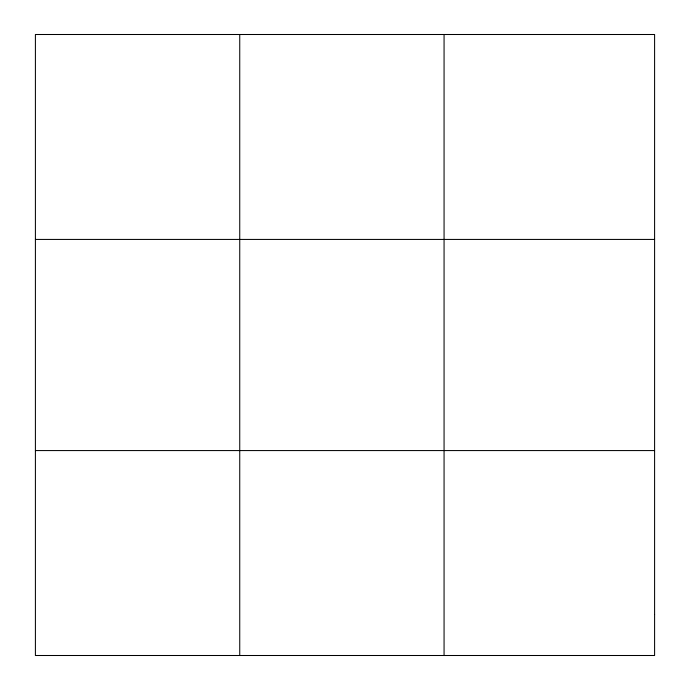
<?xml version="1.0" encoding="UTF-8"?>
<svg xmlns="http://www.w3.org/2000/svg" width="690" height="690" viewBox="0 0 690 690"><rect width="100%" height="100%" fill="white"/><g stroke="black" fill="none" stroke-linecap="round" stroke-linejoin="round"><path stroke-width="1.03" d="M239.74 34.5L239.74 655.5M444.067 34.5L444.067 655.5M35.406 239.43L654.594 239.43M35.406 450.57L654.594 450.57M654.594 614.514L654.594 655.5L35.406 655.5L35.406 34.5L654.594 34.5L654.594 614.514"/></g></svg>
